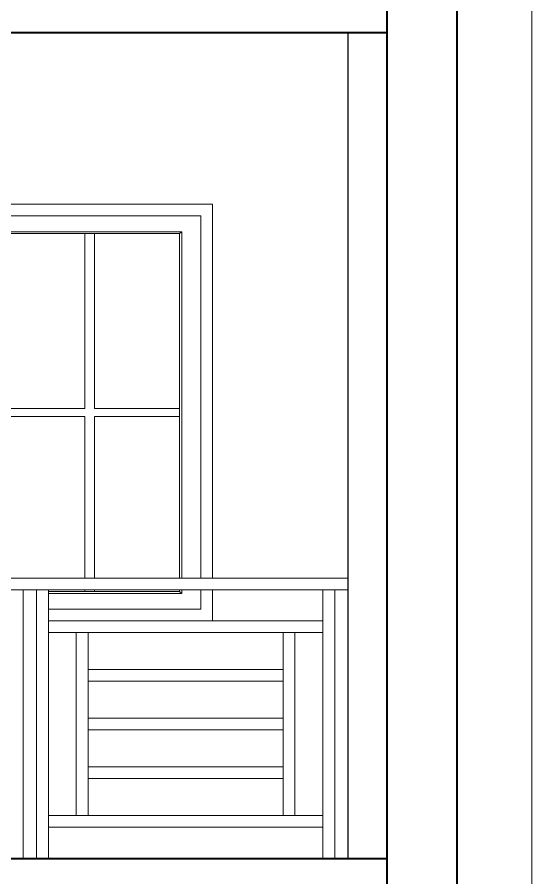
# Model space of a CAD drawing. Header units: inches. Extents: x 136316 to 155547, y -21384 to -17606.
# Drawn here: x 152096.1 to 152162.2, y -20206 to -20095.5 of the extents above; entities that cross this region are included whole.
import ezdxf

# ---------------------------------------------------------------- set-up
doc = ezdxf.new("R2010")
doc.units = ezdxf.units.IN
doc.header["$LTSCALE"] = 0.5
doc.header["$MEASUREMENT"] = 0
for name, color, linetype, lineweight in [('PARAPET', 50, 'Continuous', 13), ('wall', 1, 'Continuous', 40), ('wall light', 6, 'Continuous', 25), ('window', 4, 'Continuous', 13)]:
    doc.layers.add(name, color=color, linetype=linetype, lineweight=lineweight)

msp = doc.modelspace()

# ---------------------------------------------------------------- linework, layer by layer
at = {"layer": 'PARAPET'}
for p, q in [((152162.16, -20088.52), (152162.16, -20461.52)), ((152138.59, -20167.52), (152022.63, -20167.52)), ((152138.59, -20167.52), (152138.59, -20169.02)), ((152022.63, -20169.02), (152136.87, -20169.02)), ((152096.89, -20203.52), (152096.89, -20169.02)), ((152098.6, -20203.52), (152098.6, -20169.02)), ((152100.13, -20203.52), (152100.13, -20169.02)), ((152136.87, -20169.02), (152135.34, -20169.02)), ((152135.34, -20203.52), (152135.34, -20169.02)), ((152136.87, -20203.52), (152136.87, -20169.02)), ((152136.87, -20169.02), (152138.59, -20169.02)), ((152135.34, -20173.02), (152100.13, -20173.02)), ((152100.13, -20174.52), (152135.34, -20174.52)), ((152103.7, -20198.02), (152103.7, -20174.52)), ((152105.24, -20179.27), (152105.24, -20174.52)), ((152130.24, -20198.02), (152130.24, -20174.52)), ((152131.77, -20198.02), (152131.77, -20174.52)), ((152105.24, -20198.02), (152105.24, -20179.27)), ((152130.24, -20179.27), (152105.24, -20179.27)), ((152105.24, -20180.77), (152130.24, -20180.77)), ((152130.24, -20185.52), (152105.24, -20185.52)), ((152105.24, -20187.02), (152130.24, -20187.02)), ((152130.24, -20191.77), (152105.24, -20191.77)), ((152105.24, -20193.27), (152130.24, -20193.27)), ((152131.77, -20198.02), (152100.13, -20198.02)), ((152135.34, -20198.02), (152131.77, -20198.02)), ((152100.13, -20199.52), (152135.34, -20199.52)), ((152136.87, -20203.52), (152095.36, -20203.52))]:
    msp.add_line(p, q, dxfattribs=at)
at = {"layer": 'wall'}
for p, q in [((152152.59, -20323.52), (152152.59, -20003.88)), ((152143.59, -20323.52), (152143.59, -20012.88)), ((152143.59, -20097.52), (152022.63, -20097.52)), ((152022.63, -20203.52), (152143.59, -20203.52))]:
    msp.add_line(p, q, dxfattribs=at)
at = {"layer": 'wall light'}
msp.add_line((152138.59, -20203.52), (152138.59, -20097.52), dxfattribs=at)
at = {"layer": 'window'}
for p, q in [((152061.18, -20119.52), (152121.18, -20119.52)), ((152121.18, -20167.52), (152121.18, -20119.52)), ((152062.68, -20121.02), (152119.68, -20121.02)), ((152119.68, -20121.02), (152119.68, -20167.52)), ((152093.61, -20123.04), (152117.24, -20123.04)), ((152116.94, -20123.29), (152093.92, -20123.29)), ((152104.82, -20123.29), (152104.82, -20145.76)), ((152106.04, -20123.29), (152106.04, -20145.76)), ((152116.94, -20123.29), (152117.24, -20123.04)), ((152116.94, -20123.29), (152116.94, -20167.52)), ((152117.24, -20123.04), (152117.24, -20167.52)), ((152093.92, -20145.76), (152104.82, -20145.76)), ((152106.04, -20145.76), (152116.94, -20145.76)), ((152093.92, -20146.77), (152104.82, -20146.77)), ((152104.82, -20146.77), (152104.82, -20167.52)), ((152106.04, -20146.77), (152116.94, -20146.77)), ((152106.04, -20146.77), (152106.04, -20167.52)), ((152104.82, -20169.02), (152104.82, -20169.24)), ((152106.04, -20169.02), (152106.04, -20169.24)), ((152116.94, -20169.02), (152116.94, -20169.24)), ((152117.24, -20169.02), (152117.24, -20169.49)), ((152119.68, -20169.02), (152119.68, -20171.52)), ((152121.18, -20173.02), (152121.18, -20169.02)), ((152116.94, -20169.24), (152100.13, -20169.24)), ((152117.24, -20169.49), (152100.13, -20169.49)), ((152116.94, -20169.24), (152117.24, -20169.49)), ((152119.68, -20171.52), (152100.13, -20171.52)), ((152100.13, -20173.02), (152121.18, -20173.02))]:
    msp.add_line(p, q, dxfattribs=at)

doc.saveas('drawing.dxf')
